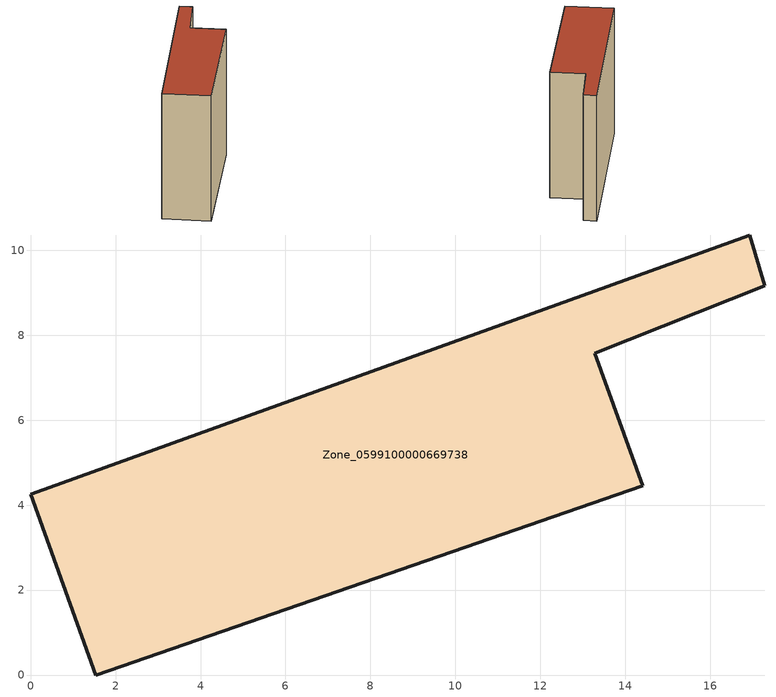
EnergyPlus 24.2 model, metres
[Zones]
Zone_0599100000669738
 floor ground (C_G): 0,4.26 16.93,10.36 17.29,9.16 13.28,7.58 14.41,4.46 1.53,0 z0
 wall outside (C_F): 1.53,0 14.41,4.46 13.28,7.58 17.29,9.16 16.93,10.36 0,4.26 1.53,0 z0:12.85
 roof outside (C_R): 16.93,10.36 0,4.26 1.53,0 14.41,4.46 13.28,7.58 17.29,9.16 z12.85
[BUILDING]
Pand.0599100000669738: North Axis=0; Terrain=City; Loads Convergence Tolerance Value=0.04; Temperature Convergence Tolerance Value=0.4; Solar Distribution=FullExterior; Maximum Number of Warmup Days=25; Minimum Number of Warmup Days=1
[Site:Location]
Rotterdam.The.Hague.AP_ZH_NLD Design_Conditions: Latitude=51.96; Longitude=4.45; Time Zone=1; Elevation=-4.5
[SITE:GROUNDTEMPERATURE:BUILDINGSURFACE]
18, 18, 18, 18, 18, 18, 18, 18, 18, 18, 18, 18
[MATERIAL] Thermal Absorptance=0.9; Solar Absorptance=0.7; Visible Absorptance=0.7
Name | Roughness | Thickness | Conductivity | Density | Specific Heat
G.TI.1946 | MediumSmooth | 0.15 | 1 | 540 | 1210
F.TI.1946 | Rough | 0.3 | 0.857143 | 1920 | 840
R.TI.1946 | MediumRough | 0.2 | 0.1 | 1500 | 1000
[CONSTRUCTION]
C_G: G.TI.1946
C_F: F.TI.1946
C_R: R.TI.1946
[ZONE]
Zone_0599100000669738: Type=1; Multiplier=1; Ceiling Height=Autocalculate; Volume=Autocalculate; Floor Area=autocalculate; Part of Total Floor Area=Yes
[ZONEINFILTRATION:DESIGNFLOWRATE]
Infil_Zone_0599100000669738: Zone or ZoneList or Space or SpaceList=Zone_0599100000669738; Schedule=AlwaysOn; Design Flow Rate Calculation Method=Flow/Area; Flow Rate per Floor Area=0.003; Constant Term Coefficient=1; Temperature Term Coefficient=0; Velocity Term Coefficient=0; Velocity Squared Term Coefficient=0
[HVACTEMPLATE:ZONE:IDEALLOADSAIRSYSTEM]
Zone_0599100000669738: Maximum Heating Supply Air Temperature=50; Minimum Cooling Supply Air Temperature=13; Maximum Heating Supply Air Humidity Ratio=0.0156; Minimum Cooling Supply Air Humidity Ratio=0.0077; Heating Limit=NoLimit; Cooling Limit=NoLimit; Dehumidification Control Type=ConstantSensibleHeatRatio; Cooling Sensible Heat Ratio=0.7; Dehumidification Setpoint=60; Humidification Control Type=None; Humidification Setpoint=30; Outdoor Air Method=None; Outdoor Air Flow Rate per Person=0.00944; Outdoor Air Flow Rate per Zone Floor Area=0; Outdoor Air Flow Rate per Zone=0; Demand Controlled Ventilation Type=None; Outdoor Air Economizer Type=NoEconomizer; Heat Recovery Type=None; Sensible Heat Recovery Effectiveness=0.7; Latent Heat Recovery Effectiveness=0.65
[ZONECONTROL:THERMOSTAT]
ThermostatControl_Zone_0599100000669738: Zone or ZoneList=Zone_0599100000669738; Control Type Schedule=DualSetpointControlType; Control 1=Thermostat_Zone_0599100000669738; Temperature Difference Between Cutout And Setpoint=0
[THERMOSTATSETPOINT:DUALSETPOINT]
Thermostat_Zone_0599100000669738: Heating Setpoint Temperature Schedule=HeatingSetpoint_Zone_0599100000669738; Cooling Setpoint Temperature Schedule=CoolingSetpoint_Zone_0599100000669738
[SCHEDULE:COMPACT]
HeatingSetpoint_Zone_0599100000669738: Through: 12/31, For: AllDays, Until: 24:00, 21
CoolingSetpoint_Zone_0599100000669738: Through: 12/31, For: AllDays, Until: 24:00, 24
DualSetpointControlType: Through: 12/31, For: AllDays, Until: 24:00, 4
AlwaysOn: Through: 12/31, For: AllDays, Until: 24:00, 1
